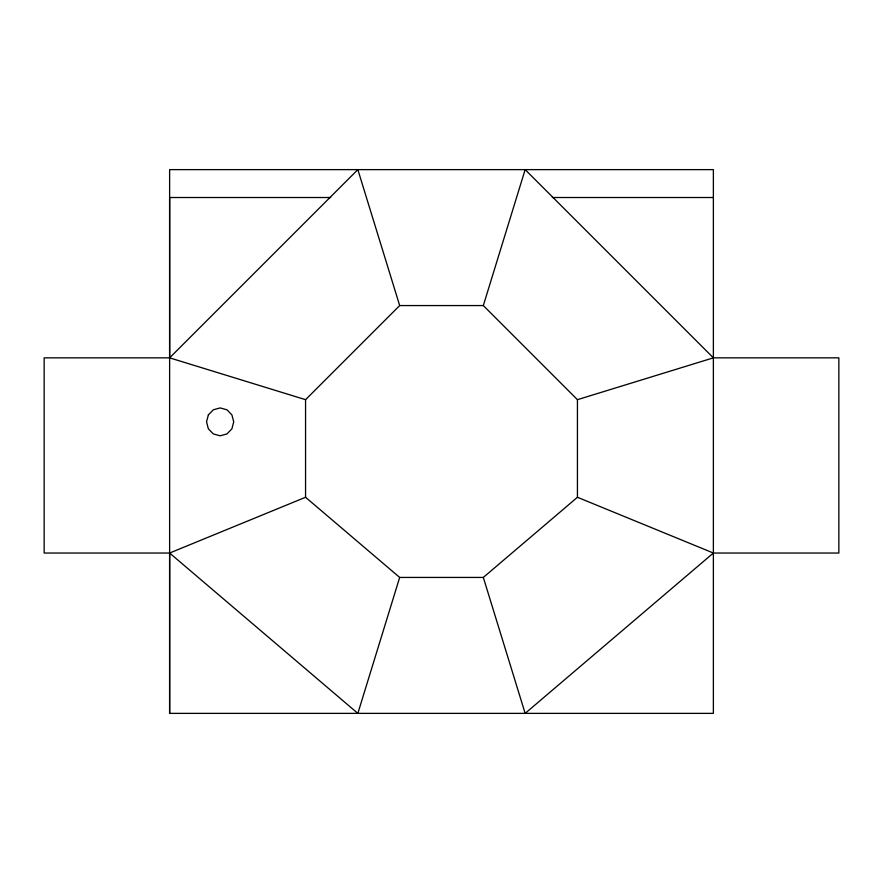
<?xml version="1.0" encoding="UTF-8"?>
<svg xmlns="http://www.w3.org/2000/svg" width="883" height="883" viewBox="0 0 883 883"><rect width="100%" height="100%" fill="white"/><g stroke="black" fill="none" stroke-linecap="round" stroke-linejoin="round"><path stroke-width="1.32" d="M169.624 357.516L169.624 169.624L713.376 169.624L713.376 713.376L169.624 713.376L169.624 553.034L305.562 497.272L399.679 577.438L483.321 577.438L577.438 497.272L577.438 399.679L483.321 305.562L399.679 305.562L305.562 399.679L305.562 497.272M169.624 713.376L169.624 197.516L330.684 197.516M399.679 577.438L357.847 713.376L169.624 553.034L44.15 553.034L44.15 357.847L169.624 357.847L305.562 399.679M483.321 305.562L525.153 169.624L713.376 357.847L838.85 357.847L838.85 553.034L713.376 553.034L577.438 497.272M169.624 357.847L357.847 169.624L399.679 305.562M713.376 553.034L525.153 713.376L483.321 577.438M577.438 399.679L713.376 357.847M552.317 197.516L713.376 197.516M208.366 414.9L206.545 421.864L208.366 428.84L213.344 433.939L220.143 435.805L226.942 433.939L231.909 428.84L233.73 421.864L231.909 414.9L226.942 409.789L220.143 407.924L213.344 409.789L208.366 414.9"/></g></svg>
